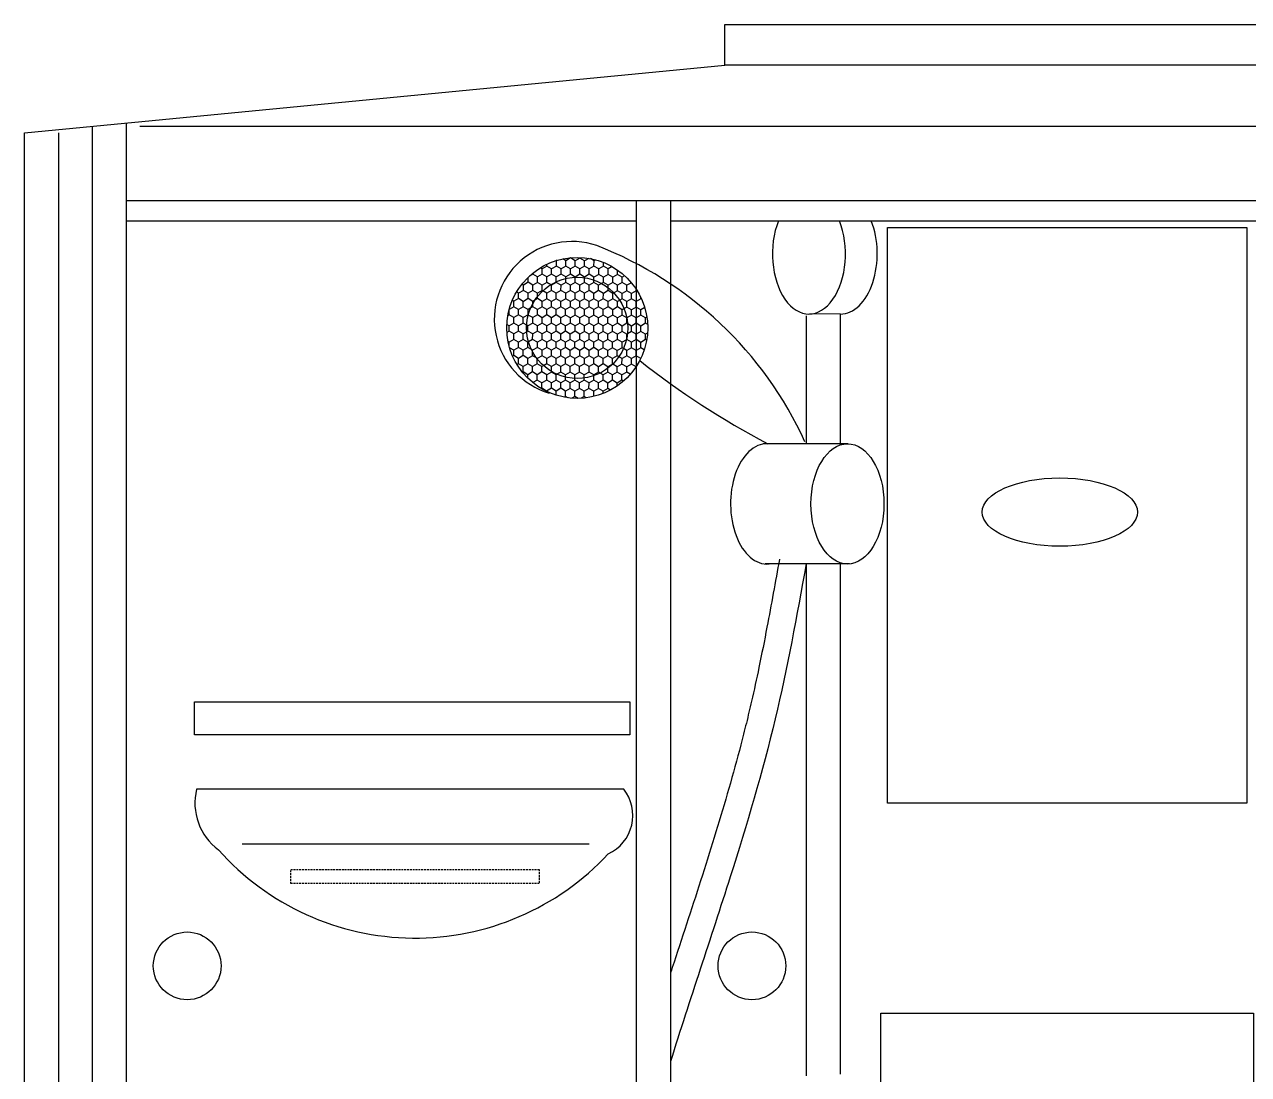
# Model space of a CAD drawing. Header units: inches. Extents: x 242965 to 445791, y 236206 to 423703.
# Drawn here: x 318794 to 319603, y 247491 to 248185 of the extents above; entities that cross this region are included whole.
import ezdxf

# ---------------------------------------------------------------- set-up
doc = ezdxf.new("R2010")
doc.units = ezdxf.units.IN
doc.header["$MEASUREMENT"] = 0
doc.linetypes.add('HIDDEN', pattern=[0.375, 0.25, -0.125])
doc.layers.add('HATCH', color=8, linetype='Continuous')
doc.layers.add('wc', color=144, linetype='Continuous')

# ---------------------------------------------------------------- blocks, each defined once
blk = doc.blocks.new('402')
at = {"layer": 'HATCH', "linetype": 'Continuous'}
blk.add_lwpolyline([(230.87, 2239.74), (230.87, 2208.38), (716.37, 2164.85), (716.37, 67.19), (684.99, 49.27), (684.99, 0), (-684.99, 0), (-684.99, 2168.07), (-221.91, 2212.86), (-221.91, 2239.74)], close=True, dxfattribs=at)
at = {"layer": 'wc', "color": 7, "linetype": 'ByBlock'}
blk.add_lwpolyline([(230.87, 2239.74), (230.87, 2208.38), (716.37, 2164.85), (716.37, 67.19), (684.99, 49.27), (684.99, 0), (-684.99, 0), (-684.99, 2168.07), (-221.91, 2212.86), (-221.91, 2239.74)], close=True, dxfattribs=at)
at = {"layer": 'wc', "linetype": 'ByBlock'}
for points in [[(230.87, 2212.86), (-221.91, 2212.86), (-221.91, 2239.74), (230.87, 2239.74)], [(716.37, 2065.04), (716.37, 67.19), (684.99, 49.27), (684.99, 0), (-684.99, 0), (-684.99, 2168.07), (-221.91, 2212.86)], [(-608.78, 2172.55), (626.22, 2172.55)], [(-662.58, 2168.07), (-662.58, 8.96)], [(-617.75, 2123.27), (613.27, 2123.27)], [(-280.18, 542.05), (-280.18, 2123.27), (-257.77, 2123.27), (-257.77, 542.05)], [(-145.42, 2048.24), (-165.61, 2048.25)], [(-145.7, 2048.24), (-145.7, 1962.42)], [(-168.11, 2047.12), (-168.11, 1962.42)], [(-140.34, 1962.42), (-196.63, 1962.42)], [(-139.47, 1882.93), (-195.24, 1882.93)], [(-168.11, 1882.93), (-168.11, 1544.43)], [(-145.7, 1882.93), (-145.7, 1545.42)], [(-118.8, 830.74), (-118.8, 1585.74), (127.76, 1585.74), (127.76, 830.74)]]:
    blk.add_lwpolyline(points, dxfattribs=at)
at = {"layer": 'wc'}
for points in [[(-640.16, 2172.55), (-640.16, 179.18)], [(-617.75, 2174.07), (-617.75, 215.02)], [(-617.75, 2109.84), (-280.18, 2109.84)], [(-257.77, 2109.84), (262.25, 2109.84)], [(-339.51, 2079.94), (-339.5, 2081.14)], [(-333.27, 2083.52), (-333.34, 2083.55)], [(-333.28, 2079.92), (-333.27, 2083.52)], [(-333.06, 2083.64), (-333.27, 2083.52)], [(-327.05, 2083.5), (-329.06, 2084.67)], [(-327.06, 2079.91), (-327.05, 2083.5)], [(-323.94, 2085.29), (-327.05, 2083.5)], [(-323.94, 2085.29), (-323.94, 2085.45)], [(-320.83, 2083.49), (-323.94, 2085.29)], [(-320.84, 2079.89), (-320.83, 2083.49)], [(-317.71, 2085.28), (-320.83, 2083.49)], [(-317.71, 2085.28), (-317.71, 2085.63)], [(-314.61, 2083.47), (-317.71, 2085.28)], [(-311.87, 2085.04), (-314.61, 2083.47)], [(-314.61, 2079.88), (-314.61, 2083.47)], [(-308.38, 2083.46), (-310.78, 2084.85)], [(-308.39, 2079.87), (-308.38, 2083.46)], [(-307.33, 2084.06), (-308.38, 2083.46)], [(-302.17, 2079.85), (-302.16, 2082.34)], [(-351.98, 2069.19), (-351.97, 2072.46)], [(-348.85, 2074.57), (-351.12, 2073.27)], [(-348.85, 2074.57), (-348.85, 2075.23)], [(-345.74, 2072.77), (-348.85, 2074.57)], [(-345.75, 2069.17), (-345.74, 2072.77)], [(-342.63, 2074.55), (-345.74, 2072.77)], [(-342.62, 2078.15), (-343.78, 2078.82)], [(-342.63, 2074.55), (-342.62, 2078.15)], [(-339.52, 2072.75), (-342.63, 2074.55)], [(-339.51, 2079.94), (-342.62, 2078.15)], [(-339.53, 2069.16), (-339.52, 2072.75)], [(-336.41, 2074.54), (-339.52, 2072.75)], [(-336.4, 2078.13), (-339.51, 2079.94)], [(-336.41, 2074.54), (-336.4, 2078.13)], [(-333.3, 2072.74), (-336.41, 2074.54)], [(-333.28, 2079.92), (-336.4, 2078.13)], [(-333.31, 2069.54), (-333.3, 2072.74)], [(-330.18, 2074.53), (-333.3, 2072.74)], [(-330.18, 2078.12), (-333.28, 2079.92)], [(-330.18, 2074.53), (-330.18, 2078.12)], [(-327.08, 2072.72), (-330.18, 2074.53)], [(-327.06, 2079.91), (-330.17, 2078.12)], [(-323.96, 2074.51), (-327.08, 2072.72)], [(-327.08, 2071.66), (-327.08, 2072.72)], [(-323.95, 2078.11), (-327.06, 2079.91)], [(-323.96, 2074.51), (-323.95, 2078.11)], [(-320.85, 2072.71), (-323.96, 2074.51)], [(-320.84, 2079.89), (-323.95, 2078.11)], [(-320.86, 2069.12), (-320.85, 2072.51)], [(-317.74, 2074.5), (-320.85, 2072.71)], [(-320.85, 2072.51), (-320.85, 2072.71)], [(-317.73, 2078.09), (-320.84, 2079.89)], [(-317.74, 2074.5), (-317.73, 2078.09)], [(-314.63, 2072.7), (-317.74, 2074.5)], [(-314.61, 2079.88), (-317.73, 2078.09)], [(-314.64, 2069.1), (-314.63, 2072.19)], [(-311.51, 2074.48), (-314.63, 2072.7)], [(-314.63, 2072.19), (-314.63, 2072.7)], [(-311.51, 2078.08), (-314.61, 2079.88)], [(-311.52, 2074.48), (-311.51, 2078.08)], [(-308.39, 2079.87), (-311.51, 2078.08)], [(-308.41, 2072.68), (-311.52, 2074.48)], [(-305.29, 2074.47), (-308.41, 2072.68)], [(-308.41, 2070.66), (-308.41, 2072.68)], [(-305.28, 2078.06), (-308.39, 2079.87)], [(-305.29, 2074.47), (-305.28, 2078.06)], [(-302.18, 2072.67), (-305.29, 2074.47)], [(-302.17, 2079.85), (-305.28, 2078.06)], [(-302.19, 2069.07), (-302.18, 2072.67)], [(-299.07, 2074.46), (-302.18, 2072.67)], [(-299.06, 2078.05), (-302.17, 2079.85)], [(-299.07, 2074.46), (-299.06, 2078.05)], [(-295.96, 2072.65), (-299.07, 2074.46)], [(-296.41, 2079.57), (-299.06, 2078.05)], [(-295.97, 2069.06), (-295.96, 2072.65)], [(-292.85, 2074.44), (-295.96, 2072.65)], [(-292.85, 2074.44), (-292.84, 2077.32)], [(-289.74, 2072.64), (-292.85, 2074.44)], [(-289.75, 2069.05), (-289.74, 2072.64)], [(-288.13, 2073.57), (-289.74, 2072.64)], [(-355.09, 2067.4), (-356.04, 2067.95)], [(-355.1, 2063.8), (-355.09, 2067.4)], [(-351.98, 2069.19), (-355.09, 2067.4)], [(-348.87, 2067.38), (-351.98, 2069.19)], [(-348.88, 2063.79), (-348.87, 2067.38)], [(-345.75, 2069.17), (-348.87, 2067.38)], [(-342.65, 2067.37), (-345.75, 2069.17)], [(-342.65, 2063.78), (-342.65, 2067.37)], [(-339.53, 2069.16), (-342.64, 2067.37)], [(-336.9, 2067.63), (-339.53, 2069.16)], [(-336.42, 2067.36), (-336.9, 2067.63)], [(-336.43, 2063.76), (-336.42, 2067.36)], [(-333.31, 2069.14), (-336.42, 2067.36)], [(-333.31, 2069.14), (-333.31, 2069.54)], [(-330.2, 2067.34), (-333.31, 2069.14)], [(-330.21, 2063.75), (-330.2, 2067.34)], [(-327.08, 2069.13), (-330.2, 2067.34)], [(-327.08, 2069.13), (-327.08, 2071.66)], [(-323.98, 2067.33), (-327.08, 2069.13)], [(-320.86, 2069.12), (-323.98, 2067.33)], [(-323.98, 2063.73), (-323.98, 2067.33)], [(-317.75, 2067.31), (-320.86, 2069.12)], [(-317.76, 2063.72), (-317.75, 2067.31)], [(-314.64, 2069.1), (-317.75, 2067.31)], [(-311.53, 2067.3), (-314.64, 2069.1)], [(-311.54, 2063.71), (-311.53, 2067.3)], [(-308.42, 2069.09), (-311.53, 2067.3)], [(-308.42, 2069.09), (-308.41, 2070.66)], [(-305.31, 2067.28), (-308.42, 2069.09)], [(-305.32, 2063.69), (-305.31, 2067.29)], [(-303.35, 2068.41), (-305.31, 2067.29)], [(-302.19, 2069.07), (-303.35, 2068.41)], [(-299.09, 2067.27), (-302.19, 2069.07)], [(-295.97, 2069.06), (-299.09, 2067.27)], [(-299.09, 2065.63), (-299.09, 2067.27)], [(-299.09, 2063.68), (-299.09, 2065.63)], [(-292.86, 2067.26), (-295.97, 2069.06)], [(-292.87, 2063.66), (-292.86, 2067.26)], [(-289.75, 2069.05), (-292.86, 2067.26)], [(-286.64, 2067.24), (-289.75, 2069.05)], [(-286.65, 2063.65), (-286.64, 2067.24)], [(-283.69, 2068.94), (-286.64, 2067.24)], [(-280.43, 2063.64), (-280.42, 2064.53)], [(-361.34, 2056.63), (-362.38, 2057.24)], [(-361.35, 2053.04), (-361.34, 2056.63)], [(-358.22, 2058.42), (-361.34, 2056.63)], [(-358.21, 2062.02), (-359.57, 2062.8)], [(-358.22, 2058.42), (-358.21, 2062.02)], [(-355.12, 2056.62), (-358.22, 2058.42)], [(-355.1, 2063.8), (-358.21, 2062.02)], [(-355.12, 2053.03), (-355.12, 2056.62)], [(-352, 2058.41), (-355.11, 2056.62)], [(-351.99, 2062), (-355.1, 2063.8)], [(-352, 2058.41), (-351.99, 2062)], [(-348.89, 2056.61), (-352, 2058.41)], [(-348.88, 2063.79), (-351.99, 2062)], [(-348.9, 2055.01), (-348.89, 2056.61)], [(-347.44, 2057.44), (-348.89, 2056.61)], [(-345.77, 2061.99), (-348.88, 2063.79)], [(-345.78, 2058.39), (-347.44, 2057.44)], [(-345.78, 2058.39), (-345.77, 2059.76)], [(-342.67, 2056.59), (-345.78, 2058.39)], [(-342.65, 2063.78), (-345.77, 2061.99)], [(-345.77, 2059.76), (-345.77, 2061.99)], [(-342.68, 2053), (-342.67, 2056.59)], [(-339.55, 2058.38), (-342.67, 2056.59)], [(-342.28, 2063.56), (-342.65, 2063.78)], [(-339.55, 2061.97), (-342.28, 2063.56)], [(-336.43, 2063.76), (-339.55, 2061.97)], [(-339.55, 2058.38), (-339.55, 2061.97)], [(-336.45, 2056.58), (-339.55, 2058.38)], [(-333.33, 2058.37), (-336.45, 2056.58)], [(-336.45, 2052.98), (-336.45, 2056.58)], [(-333.32, 2061.96), (-336.43, 2063.76)], [(-333.33, 2058.37), (-333.32, 2061.96)], [(-330.22, 2056.56), (-333.33, 2058.37)], [(-330.21, 2063.75), (-333.32, 2061.96)], [(-330.23, 2052.97), (-330.22, 2056.56)], [(-327.11, 2058.35), (-330.22, 2056.56)], [(-327.1, 2061.95), (-330.21, 2063.75)], [(-327.11, 2058.35), (-327.1, 2061.95)], [(-324, 2056.55), (-327.11, 2058.35)], [(-323.98, 2063.73), (-327.1, 2061.95)], [(-324.01, 2052.96), (-324, 2056.55)], [(-320.89, 2058.34), (-324, 2056.55)], [(-320.88, 2061.93), (-323.98, 2063.73)], [(-320.89, 2058.34), (-320.88, 2061.93)], [(-317.78, 2056.53), (-320.89, 2058.34)], [(-317.76, 2063.72), (-320.88, 2061.93)], [(-317.79, 2052.94), (-317.78, 2056.54)], [(-314.66, 2058.32), (-317.78, 2056.54)], [(-314.65, 2061.92), (-317.76, 2063.72)], [(-314.66, 2058.32), (-314.65, 2061.92)], [(-311.56, 2056.52), (-314.66, 2058.32)], [(-311.54, 2063.71), (-314.65, 2061.92)], [(-308.44, 2058.31), (-311.56, 2056.52)], [(-311.56, 2052.93), (-311.56, 2056.52)], [(-308.43, 2061.9), (-311.54, 2063.71)], [(-308.44, 2058.31), (-308.43, 2061.9)], [(-305.33, 2056.51), (-308.44, 2058.31)], [(-305.32, 2063.69), (-308.43, 2061.9)], [(-305.34, 2052.91), (-305.33, 2056.51)], [(-302.22, 2058.3), (-305.33, 2056.51)], [(-302.21, 2061.89), (-305.32, 2063.69)], [(-302.22, 2058.3), (-302.21, 2061.89)], [(-299.11, 2056.49), (-302.22, 2058.3)], [(-299.09, 2063.68), (-302.21, 2061.89)], [(-299.12, 2052.9), (-299.11, 2056.49)], [(-295.99, 2058.28), (-299.11, 2056.49)], [(-295.99, 2061.87), (-299.09, 2063.68)], [(-295.32, 2062.26), (-295.99, 2061.87)], [(-295.99, 2058.28), (-295.99, 2061.87)], [(-292.89, 2056.48), (-295.99, 2058.28)], [(-292.87, 2063.66), (-295.32, 2062.26)], [(-292.9, 2052.89), (-292.89, 2056.48)], [(-291.4, 2057.33), (-292.89, 2056.48)], [(-289.76, 2061.86), (-292.87, 2063.66)], [(-289.77, 2058.27), (-291.4, 2057.33)], [(-289.77, 2058.27), (-289.76, 2061.86)], [(-286.66, 2056.46), (-289.77, 2058.27)], [(-286.65, 2063.65), (-289.76, 2061.86)], [(-286.67, 2052.87), (-286.66, 2056.46)], [(-283.55, 2058.25), (-286.66, 2056.46)], [(-283.54, 2061.85), (-286.65, 2063.65)], [(-283.55, 2058.25), (-283.54, 2061.85)], [(-280.44, 2056.45), (-283.55, 2058.25)], [(-280.43, 2063.64), (-283.54, 2061.85)], [(-280.45, 2052.86), (-280.44, 2056.45)], [(-277.33, 2058.24), (-280.44, 2056.45)], [(-279.54, 2063.12), (-280.43, 2063.64)], [(-277.33, 2058.24), (-277.32, 2059)], [(-276.85, 2057.96), (-277.33, 2058.24)], [(-364.47, 2047.66), (-364.46, 2051.21)], [(-361.35, 2053.04), (-364.45, 2051.26)], [(-358.24, 2051.24), (-361.35, 2053.04)], [(-358.25, 2047.64), (-358.24, 2051.24)], [(-355.12, 2053.03), (-358.24, 2051.24)], [(-352.02, 2051.22), (-355.12, 2053.03)], [(-350.23, 2052.25), (-352.02, 2051.22)], [(-352.02, 2047.63), (-352.02, 2051.22)], [(-348.9, 2053.01), (-350.23, 2052.25)], [(-348.9, 2053.01), (-348.9, 2055.01)], [(-345.79, 2051.21), (-348.9, 2053.01)], [(-345.8, 2047.62), (-345.79, 2051.21)], [(-342.68, 2053), (-345.79, 2051.21)], [(-339.57, 2051.19), (-342.68, 2053)], [(-339.58, 2047.6), (-339.57, 2051.2)], [(-336.45, 2052.98), (-339.57, 2051.2)], [(-333.35, 2051.18), (-336.45, 2052.98)], [(-333.36, 2047.59), (-333.35, 2051.18)], [(-330.23, 2052.97), (-333.35, 2051.18)], [(-327.12, 2051.17), (-330.23, 2052.97)], [(-327.13, 2047.57), (-327.12, 2051.17)], [(-324.01, 2052.96), (-327.12, 2051.17)], [(-320.9, 2051.15), (-324.01, 2052.96)], [(-320.91, 2047.56), (-320.9, 2051.15)], [(-317.79, 2052.94), (-320.9, 2051.15)], [(-314.68, 2051.14), (-317.79, 2052.94)], [(-314.69, 2047.55), (-314.68, 2051.14)], [(-311.56, 2052.93), (-314.68, 2051.14)], [(-308.46, 2051.12), (-311.56, 2052.93)], [(-305.34, 2052.91), (-308.46, 2051.12)], [(-308.46, 2047.53), (-308.46, 2051.12)], [(-302.23, 2051.11), (-305.34, 2052.91)], [(-302.24, 2047.52), (-302.23, 2051.11)], [(-299.12, 2052.9), (-302.23, 2051.11)], [(-296.01, 2051.1), (-299.12, 2052.9)], [(-296.02, 2047.5), (-296.01, 2051.1)], [(-292.9, 2052.89), (-296.01, 2051.1)], [(-289.79, 2051.08), (-292.9, 2052.89)], [(-289.8, 2047.49), (-289.79, 2051.08)], [(-288.5, 2051.82), (-289.79, 2051.08)], [(-286.67, 2052.87), (-288.5, 2051.82)], [(-283.57, 2051.07), (-286.67, 2052.87)], [(-283.57, 2047.48), (-283.57, 2051.07)], [(-280.45, 2052.86), (-283.56, 2051.07)], [(-277.34, 2051.05), (-280.45, 2052.86)], [(-277.35, 2047.46), (-277.34, 2051.05)], [(-274.82, 2052.5), (-277.34, 2051.05)], [(-364.49, 2040.47), (-366.02, 2041.36)], [(-364.47, 2047.66), (-365.37, 2047.14)], [(-361.37, 2042.26), (-364.49, 2040.47)], [(-364.49, 2036.88), (-364.49, 2040.47)], [(-361.36, 2045.86), (-364.47, 2047.66)], [(-361.37, 2042.26), (-361.36, 2045.86)], [(-358.26, 2040.46), (-361.37, 2042.26)], [(-358.25, 2047.64), (-361.36, 2045.86)], [(-358.27, 2036.87), (-358.26, 2040.46)], [(-355.15, 2042.25), (-358.26, 2040.46)], [(-355.14, 2045.84), (-358.25, 2047.64)], [(-355.15, 2042.25), (-355.14, 2045.84)], [(-352.89, 2040.94), (-355.15, 2042.25)], [(-352.02, 2047.63), (-355.14, 2045.84)], [(-352.04, 2040.44), (-352.89, 2040.94)], [(-352.05, 2036.85), (-352.04, 2040.45)], [(-348.92, 2042.23), (-352.04, 2040.45)], [(-351.85, 2047.53), (-352.02, 2047.63)], [(-348.92, 2045.83), (-351.85, 2047.53)], [(-345.8, 2047.62), (-348.92, 2045.83)], [(-348.92, 2042.23), (-348.92, 2045.83)], [(-345.82, 2040.43), (-348.92, 2042.23)], [(-345.83, 2036.84), (-345.82, 2040.43)], [(-342.7, 2042.22), (-345.82, 2040.43)], [(-342.69, 2045.81), (-345.8, 2047.62)], [(-342.7, 2042.22), (-342.69, 2045.81)], [(-339.59, 2040.42), (-342.7, 2042.22)], [(-339.58, 2047.6), (-342.69, 2045.81)], [(-339.6, 2036.82), (-339.59, 2040.42)], [(-336.48, 2042.21), (-339.59, 2040.42)], [(-336.47, 2045.8), (-339.58, 2047.6)], [(-336.48, 2042.21), (-336.47, 2045.8)], [(-333.37, 2040.4), (-336.48, 2042.21)], [(-333.36, 2047.59), (-336.47, 2045.8)], [(-333.38, 2036.81), (-333.37, 2040.4)], [(-330.26, 2042.19), (-333.37, 2040.4)], [(-330.25, 2045.78), (-333.36, 2047.59)], [(-330.26, 2042.19), (-330.25, 2045.78)], [(-327.15, 2040.39), (-330.26, 2042.19)], [(-327.13, 2047.57), (-330.25, 2045.78)], [(-327.16, 2036.8), (-327.15, 2040.39)], [(-324.03, 2042.18), (-327.15, 2040.39)], [(-324.03, 2045.77), (-327.13, 2047.57)], [(-320.91, 2047.56), (-324.03, 2045.77)], [(-324.03, 2042.18), (-324.03, 2045.77)], [(-320.93, 2040.37), (-324.03, 2042.18)], [(-317.81, 2042.16), (-320.93, 2040.37)], [(-320.93, 2036.78), (-320.93, 2040.37)], [(-317.8, 2045.76), (-320.91, 2047.56)], [(-317.81, 2042.16), (-317.8, 2045.76)], [(-314.7, 2040.36), (-317.81, 2042.16)], [(-314.69, 2047.55), (-317.8, 2045.76)], [(-314.71, 2036.77), (-314.7, 2040.36)], [(-311.59, 2042.15), (-314.7, 2040.36)], [(-311.58, 2045.74), (-314.69, 2047.55)], [(-311.59, 2042.15), (-311.58, 2045.74)], [(-308.48, 2040.35), (-311.59, 2042.15)], [(-308.46, 2047.53), (-311.58, 2045.74)], [(-308.49, 2036.75), (-308.48, 2040.35)], [(-305.37, 2042.14), (-308.48, 2040.35)], [(-305.36, 2045.73), (-308.46, 2047.53)], [(-305.37, 2042.14), (-305.36, 2045.73)], [(-302.26, 2040.33), (-305.37, 2042.14)], [(-302.24, 2047.52), (-305.36, 2045.73)], [(-302.27, 2036.74), (-302.26, 2040.33)], [(-299.14, 2042.12), (-302.26, 2040.33)], [(-299.13, 2045.71), (-302.24, 2047.52)], [(-299.14, 2042.12), (-299.13, 2045.71)], [(-296.04, 2040.32), (-299.14, 2042.12)], [(-296.02, 2047.5), (-299.13, 2045.71)], [(-296.04, 2036.73), (-296.04, 2040.32)], [(-292.92, 2042.11), (-296.03, 2040.32)], [(-292.91, 2045.7), (-296.02, 2047.5)], [(-292.92, 2042.11), (-292.91, 2045.7)], [(-289.81, 2040.3), (-292.92, 2042.11)], [(-289.8, 2047.49), (-292.91, 2045.7)], [(-289.82, 2036.71), (-289.81, 2040.3)], [(-286.7, 2042.09), (-289.81, 2040.3)], [(-286.69, 2045.69), (-289.8, 2047.49)], [(-286.7, 2042.09), (-286.69, 2045.69)], [(-286.08, 2041.74), (-286.7, 2042.09)], [(-286.64, 2045.71), (-286.69, 2045.69)], [(-283.57, 2047.48), (-286.64, 2045.71)], [(-283.59, 2040.29), (-286.08, 2041.74)], [(-283.6, 2036.7), (-283.59, 2040.29)], [(-280.47, 2042.08), (-283.59, 2040.29)], [(-280.47, 2045.67), (-283.57, 2047.48)], [(-277.35, 2047.46), (-280.47, 2045.67)], [(-280.47, 2042.08), (-280.47, 2045.67)], [(-277.37, 2040.28), (-280.47, 2042.08)], [(-274.25, 2042.07), (-277.37, 2040.28)], [(-277.37, 2036.68), (-277.37, 2040.28)], [(-274.24, 2045.66), (-277.35, 2047.46)], [(-274.25, 2042.07), (-274.24, 2045.66)], [(-272.89, 2041.28), (-274.25, 2042.07)], [(-273.39, 2046.15), (-274.24, 2045.66)], [(-364.49, 2036.88), (-365.98, 2036.03)], [(-361.39, 2035.08), (-364.49, 2036.88)], [(-358.27, 2036.87), (-361.39, 2035.08)], [(-361.39, 2031.48), (-361.39, 2035.08)], [(-355.16, 2035.06), (-358.27, 2036.87)], [(-355.17, 2031.47), (-355.16, 2035.06)], [(-352.84, 2036.4), (-355.16, 2035.06)], [(-352.05, 2036.85), (-352.84, 2036.4)], [(-348.94, 2035.05), (-352.05, 2036.85)], [(-348.95, 2031.46), (-348.94, 2035.05)], [(-345.83, 2036.84), (-348.94, 2035.05)], [(-342.72, 2035.03), (-345.83, 2036.84)], [(-342.73, 2031.44), (-342.72, 2035.03)], [(-339.6, 2036.82), (-342.72, 2035.03)], [(-336.5, 2035.02), (-339.6, 2036.82)], [(-333.38, 2036.81), (-336.5, 2035.02)], [(-336.5, 2031.43), (-336.5, 2035.02)], [(-330.27, 2035.01), (-333.38, 2036.81)], [(-330.28, 2031.41), (-330.27, 2035.01)], [(-327.16, 2036.8), (-330.27, 2035.01)], [(-324.05, 2034.99), (-327.16, 2036.8)], [(-324.06, 2031.4), (-324.05, 2034.99)], [(-320.93, 2036.78), (-324.05, 2034.99)], [(-317.83, 2034.98), (-320.93, 2036.78)], [(-317.84, 2031.39), (-317.83, 2034.98)], [(-314.71, 2036.77), (-317.83, 2034.98)], [(-311.6, 2034.96), (-314.71, 2036.77)], [(-311.61, 2031.37), (-311.6, 2034.96)], [(-308.49, 2036.75), (-311.6, 2034.96)], [(-305.38, 2034.95), (-308.49, 2036.75)], [(-305.39, 2031.36), (-305.38, 2034.95)], [(-302.27, 2036.74), (-305.38, 2034.95)], [(-299.16, 2034.94), (-302.27, 2036.74)], [(-299.17, 2031.34), (-299.16, 2034.94)], [(-296.04, 2036.73), (-299.16, 2034.94)], [(-292.94, 2034.92), (-296.04, 2036.73)], [(-289.82, 2036.71), (-292.94, 2034.92)], [(-292.94, 2031.33), (-292.94, 2034.92)], [(-286.71, 2034.91), (-289.82, 2036.71)], [(-286.72, 2032.01), (-286.71, 2034.91)], [(-286.72, 2031.32), (-286.72, 2032.01)], [(-286.19, 2035.21), (-286.71, 2034.91)], [(-283.6, 2036.7), (-286.19, 2035.21)], [(-280.49, 2034.89), (-283.6, 2036.7)], [(-280.5, 2031.3), (-280.49, 2034.89)], [(-277.37, 2036.68), (-280.49, 2034.89)], [(-274.27, 2034.88), (-277.37, 2036.68)], [(-274.28, 2031.29), (-274.27, 2034.88)], [(-272.97, 2035.63), (-274.27, 2034.88)], [(-364.51, 2029.69), (-365.21, 2030.1)], [(-364.52, 2027.09), (-364.51, 2029.7)], [(-361.39, 2031.48), (-364.51, 2029.7)], [(-361.41, 2024.3), (-364.19, 2025.91)], [(-361.42, 2020.71), (-361.41, 2024.3)], [(-358.3, 2026.09), (-361.41, 2024.3)], [(-358.29, 2029.68), (-361.39, 2031.48)], [(-358.3, 2026.09), (-358.29, 2029.68)], [(-355.19, 2024.28), (-358.3, 2026.09)], [(-355.17, 2031.47), (-358.29, 2029.68)], [(-355.2, 2020.69), (-355.19, 2024.28)], [(-352.07, 2026.07), (-355.19, 2024.28)], [(-352.06, 2029.67), (-355.17, 2031.47)], [(-352.07, 2026.07), (-352.06, 2029.67)], [(-349.72, 2024.71), (-352.07, 2026.07)], [(-351.67, 2029.89), (-352.06, 2029.67)], [(-348.95, 2031.46), (-351.67, 2029.89)], [(-348.97, 2024.27), (-349.72, 2024.71)], [(-345.85, 2026.06), (-348.97, 2024.27)], [(-348.97, 2023.22), (-348.97, 2024.27)], [(-345.84, 2029.65), (-348.95, 2031.46)], [(-345.85, 2026.06), (-345.84, 2029.65)], [(-342.74, 2024.26), (-345.85, 2026.06)], [(-342.73, 2031.44), (-345.84, 2029.65)], [(-342.75, 2020.66), (-342.74, 2024.26)], [(-339.63, 2026.05), (-342.74, 2024.26)], [(-339.62, 2029.64), (-342.73, 2031.44)], [(-339.63, 2026.05), (-339.62, 2029.64)], [(-336.52, 2024.24), (-339.63, 2026.05)], [(-336.5, 2031.43), (-339.62, 2029.64)], [(-336.53, 2020.65), (-336.52, 2024.24)], [(-333.4, 2026.03), (-336.52, 2024.24)], [(-333.4, 2029.62), (-336.5, 2031.43)], [(-330.28, 2031.41), (-333.4, 2029.62)], [(-333.4, 2026.03), (-333.4, 2029.62)], [(-330.3, 2024.23), (-333.4, 2026.03)], [(-330.31, 2020.64), (-330.3, 2024.23)], [(-327.18, 2026.02), (-330.3, 2024.23)], [(-327.17, 2029.61), (-330.28, 2031.41)], [(-327.18, 2026.02), (-327.17, 2029.61)], [(-324.07, 2024.21), (-327.18, 2026.02)], [(-324.06, 2031.4), (-327.17, 2029.61)], [(-324.08, 2020.62), (-324.07, 2024.21)], [(-320.96, 2026), (-324.07, 2024.21)], [(-320.95, 2029.6), (-324.06, 2031.4)], [(-320.96, 2026), (-320.95, 2029.6)], [(-317.85, 2024.2), (-320.96, 2026)], [(-317.83, 2031.39), (-320.95, 2029.6)], [(-317.86, 2020.61), (-317.85, 2024.2)], [(-314.74, 2025.99), (-317.85, 2024.2)], [(-314.73, 2029.58), (-317.84, 2031.39)], [(-314.74, 2025.99), (-314.73, 2029.58)], [(-311.63, 2024.19), (-314.74, 2025.99)], [(-311.61, 2031.37), (-314.73, 2029.58)], [(-311.64, 2020.59), (-311.63, 2024.19)], [(-308.51, 2025.98), (-311.63, 2024.19)], [(-308.51, 2029.57), (-311.61, 2031.37)], [(-308.51, 2025.98), (-308.51, 2029.57)], [(-305.41, 2024.17), (-308.51, 2025.98)], [(-305.39, 2031.36), (-308.5, 2029.57)], [(-302.29, 2025.96), (-305.41, 2024.17)], [(-305.41, 2020.58), (-305.41, 2024.17)], [(-302.28, 2029.55), (-305.39, 2031.36)], [(-302.29, 2025.96), (-302.28, 2029.55)], [(-299.18, 2024.16), (-302.29, 2025.96)], [(-299.17, 2031.34), (-302.28, 2029.55)], [(-299.19, 2020.57), (-299.18, 2024.16)], [(-296.07, 2025.95), (-299.18, 2024.16)], [(-296.06, 2029.54), (-299.17, 2031.34)], [(-296.07, 2025.95), (-296.06, 2029.54)], [(-292.96, 2024.14), (-296.07, 2025.95)], [(-292.94, 2031.33), (-296.06, 2029.54)], [(-292.97, 2020.55), (-292.96, 2024.14)], [(-289.84, 2025.93), (-292.96, 2024.14)], [(-289.84, 2029.53), (-292.94, 2031.33)], [(-286.9, 2031.21), (-289.84, 2029.53)], [(-289.84, 2025.93), (-289.84, 2029.53)], [(-288.89, 2025.38), (-289.84, 2025.93)], [(-286.74, 2024.13), (-288.89, 2025.38)], [(-286.72, 2031.32), (-286.9, 2031.21)], [(-286.75, 2020.54), (-286.74, 2024.13)], [(-283.62, 2025.92), (-286.74, 2024.13)], [(-283.61, 2029.51), (-286.72, 2031.32)], [(-283.62, 2025.92), (-283.61, 2029.51)], [(-280.51, 2024.12), (-283.62, 2025.92)], [(-280.5, 2031.3), (-283.61, 2029.51)], [(-280.52, 2020.52), (-280.51, 2024.12)], [(-277.4, 2025.91), (-280.51, 2024.12)], [(-277.39, 2029.5), (-280.5, 2031.3)], [(-277.4, 2025.91), (-277.39, 2029.5)], [(-275.14, 2024.59), (-277.4, 2025.91)], [(-274.28, 2031.29), (-277.39, 2029.5)], [(-273.56, 2030.87), (-274.28, 2031.29)], [(-361.42, 2020.71), (-362.14, 2020.29)], [(-358.31, 2018.9), (-361.42, 2020.71)], [(-358.32, 2015.31), (-358.31, 2018.9)], [(-355.2, 2020.69), (-358.31, 2018.9)], [(-352.09, 2018.89), (-355.2, 2020.69)], [(-352.1, 2015.3), (-352.09, 2018.89)], [(-348.97, 2020.68), (-352.09, 2018.89)], [(-348.97, 2020.68), (-348.97, 2023.22)], [(-346.43, 2019.2), (-348.97, 2020.68)], [(-345.87, 2018.87), (-346.43, 2019.2)], [(-342.75, 2020.66), (-345.87, 2018.87)], [(-345.87, 2018.46), (-345.87, 2018.87)], [(-345.87, 2015.28), (-345.87, 2018.46)], [(-339.64, 2018.86), (-342.75, 2020.66)], [(-339.65, 2015.27), (-339.64, 2018.86)], [(-336.53, 2020.65), (-339.64, 2018.86)], [(-333.42, 2018.85), (-336.53, 2020.65)], [(-333.43, 2015.25), (-333.42, 2018.85)], [(-330.3, 2020.64), (-333.42, 2018.85)], [(-327.2, 2018.83), (-330.31, 2020.64)], [(-327.21, 2015.24), (-327.2, 2018.83)], [(-324.08, 2020.62), (-327.2, 2018.83)], [(-320.98, 2018.82), (-324.08, 2020.62)], [(-320.98, 2015.23), (-320.98, 2018.82)], [(-317.86, 2020.61), (-320.97, 2018.82)], [(-314.75, 2018.8), (-317.86, 2020.61)], [(-314.76, 2015.21), (-314.75, 2018.8)], [(-311.64, 2020.59), (-314.75, 2018.8)], [(-308.53, 2018.79), (-311.64, 2020.59)], [(-308.54, 2015.2), (-308.53, 2018.79)], [(-305.41, 2020.58), (-308.53, 2018.79)], [(-302.31, 2018.78), (-305.41, 2020.58)], [(-299.19, 2020.57), (-302.31, 2018.78)], [(-302.31, 2015.18), (-302.31, 2018.78)], [(-296.08, 2018.76), (-299.19, 2020.57)], [(-296.09, 2015.17), (-296.08, 2018.76)], [(-292.97, 2020.55), (-296.08, 2018.76)], [(-291.95, 2019.96), (-292.97, 2020.55)], [(-289.86, 2018.75), (-291.95, 2019.96)], [(-289.87, 2015.16), (-289.86, 2018.75)], [(-286.75, 2020.54), (-289.86, 2018.75)], [(-283.64, 2018.73), (-286.75, 2020.54)], [(-283.65, 2015.14), (-283.64, 2018.73)], [(-280.52, 2020.52), (-283.64, 2018.73)], [(-277.49, 2018.76), (-280.52, 2020.52)], [(-358.32, 2015.31), (-359.26, 2014.77)], [(-355.21, 2013.51), (-358.32, 2015.31)], [(-355.22, 2009.91), (-355.65, 2009.67)], [(-355.22, 2009.91), (-355.21, 2013.51)], [(-352.11, 2008.11), (-355.22, 2009.91)], [(-352.1, 2015.3), (-355.21, 2013.51)], [(-352.12, 2005.78), (-352.11, 2008.11)], [(-349, 2009.9), (-352.11, 2008.11)], [(-348.99, 2013.49), (-352.1, 2015.3)], [(-349, 2009.9), (-348.99, 2013.49)], [(-345.89, 2008.1), (-349, 2009.9)], [(-345.87, 2015.28), (-348.99, 2013.49)], [(-345.9, 2004.5), (-345.89, 2008.1)], [(-342.77, 2009.89), (-345.89, 2008.1)], [(-342.77, 2013.48), (-345.87, 2015.28)], [(-342.78, 2009.89), (-342.77, 2013.48)], [(-339.67, 2008.08), (-342.78, 2009.89)], [(-341.75, 2014.06), (-342.77, 2013.48)], [(-339.65, 2015.27), (-341.75, 2014.06)], [(-339.68, 2004.49), (-339.67, 2008.08)], [(-336.55, 2009.87), (-339.67, 2008.08)], [(-336.54, 2013.46), (-339.65, 2015.27)], [(-336.55, 2010.25), (-336.54, 2013.46)], [(-336.55, 2009.87), (-336.55, 2010.25)], [(-333.45, 2008.07), (-336.55, 2009.87)], [(-333.43, 2015.25), (-336.54, 2013.46)], [(-333.45, 2004.48), (-333.45, 2008.07)], [(-332.9, 2008.38), (-333.44, 2008.07)], [(-330.32, 2013.45), (-333.43, 2015.25)], [(-330.33, 2009.86), (-332.9, 2008.38)], [(-330.33, 2009.86), (-330.32, 2013.45)], [(-327.22, 2008.05), (-330.33, 2009.86)], [(-327.21, 2015.24), (-330.32, 2013.45)], [(-327.23, 2006.48), (-327.22, 2008.05)], [(-324.11, 2009.84), (-327.22, 2008.05)], [(-324.1, 2013.44), (-327.21, 2015.24)], [(-324.11, 2009.84), (-324.1, 2013.44)], [(-321, 2008.04), (-324.11, 2009.84)], [(-320.98, 2015.23), (-324.1, 2013.44)], [(-317.88, 2009.83), (-321, 2008.04)], [(-321, 2005.6), (-321, 2008.04)], [(-317.88, 2013.42), (-320.98, 2015.23)], [(-314.76, 2015.21), (-317.88, 2013.42)], [(-317.88, 2009.83), (-317.88, 2013.42)], [(-314.78, 2008.03), (-317.88, 2009.83)], [(-311.66, 2009.82), (-314.78, 2008.03)], [(-314.78, 2005.89), (-314.78, 2008.03)], [(-311.65, 2013.41), (-314.76, 2015.21)], [(-311.66, 2009.82), (-311.65, 2013.41)], [(-308.55, 2008.01), (-311.66, 2009.82)], [(-308.54, 2015.2), (-311.65, 2013.41)], [(-308.56, 2007.39), (-308.55, 2008.01)], [(-305.44, 2009.8), (-308.55, 2008.01)], [(-305.43, 2013.39), (-308.54, 2015.2)], [(-305.44, 2009.8), (-305.43, 2013.39)], [(-304.35, 2009.17), (-305.44, 2009.8)], [(-302.31, 2015.18), (-305.43, 2013.39)], [(-302.33, 2008), (-304.35, 2009.17)], [(-302.34, 2004.41), (-302.33, 2008)], [(-299.22, 2009.79), (-302.33, 2008)], [(-299.21, 2013.38), (-302.31, 2015.18)], [(-299.22, 2009.79), (-299.21, 2012.38)], [(-296.11, 2007.98), (-299.22, 2009.79)], [(-296.09, 2015.17), (-299.21, 2013.38)], [(-299.21, 2012.38), (-299.21, 2013.38)], [(-296.12, 2004.39), (-296.11, 2007.98)], [(-292.99, 2009.77), (-296.11, 2007.98)], [(-296.02, 2015.13), (-296.09, 2015.17)], [(-292.98, 2013.37), (-296.02, 2015.13)], [(-292.99, 2009.77), (-292.98, 2013.37)], [(-289.89, 2007.97), (-292.99, 2009.77)], [(-289.87, 2015.16), (-292.98, 2013.37)], [(-286.77, 2009.76), (-289.89, 2007.97)], [(-289.89, 2004.38), (-289.89, 2007.97)], [(-286.76, 2013.35), (-289.87, 2015.16)], [(-286.77, 2009.76), (-286.76, 2013.35)], [(-284.36, 2008.36), (-286.77, 2009.76)], [(-283.65, 2015.14), (-286.76, 2013.35)], [(-280.56, 2013.35), (-283.65, 2015.14)], [(-345.9, 2004.5), (-348.81, 2002.83)], [(-342.79, 2002.7), (-345.9, 2004.5)], [(-342.8, 1999.11), (-342.79, 2002.7)], [(-339.68, 2004.49), (-342.79, 2002.7)], [(-336.57, 2002.69), (-339.68, 2004.49)], [(-336.58, 1999.09), (-336.57, 2002.69)], [(-333.45, 2004.48), (-336.57, 2002.69)], [(-330.35, 2002.67), (-333.45, 2004.48)], [(-327.23, 2004.46), (-330.35, 2002.67)], [(-330.35, 1999.08), (-330.35, 2002.67)], [(-327.23, 2004.46), (-327.23, 2006.48)], [(-324.12, 2002.66), (-327.23, 2004.46)], [(-324.13, 1999.07), (-324.12, 2002.66)], [(-321.01, 2004.45), (-324.12, 2002.66)], [(-321.01, 2004.45), (-321, 2005.6)], [(-317.9, 2002.64), (-321.01, 2004.45)], [(-317.91, 1999.05), (-317.9, 2002.64)], [(-314.78, 2004.43), (-317.9, 2002.64)], [(-314.78, 2004.43), (-314.78, 2005.89)], [(-311.68, 2002.63), (-314.78, 2004.43)], [(-311.69, 1999.04), (-311.68, 2002.63)], [(-308.56, 2004.42), (-311.68, 2002.63)], [(-308.56, 2004.42), (-308.56, 2007.39)], [(-305.45, 2002.62), (-308.56, 2004.42)], [(-305.46, 1999.02), (-305.45, 2002.62)], [(-302.34, 2004.41), (-305.45, 2002.62)], [(-299.23, 2002.6), (-302.34, 2004.41)], [(-299.24, 1999.01), (-299.23, 2002.6)], [(-296.12, 2004.39), (-299.23, 2002.6)], [(-293.01, 2002.59), (-296.12, 2004.39)], [(-289.89, 2004.38), (-293.01, 2002.59)], [(-293.01, 2000.66), (-293.01, 2002.59)], [(-288.93, 2003.82), (-289.89, 2004.38)], [(-342.8, 1999.11), (-343.16, 1998.9)], [(-339.69, 1997.3), (-342.8, 1999.11)], [(-336.58, 1999.09), (-339.69, 1997.3)], [(-339.69, 1997.05), (-339.69, 1997.3)], [(-333.47, 1997.29), (-336.58, 1999.09)], [(-333.48, 1994.59), (-333.47, 1997.29)], [(-330.35, 1999.08), (-333.47, 1997.29)], [(-327.25, 1997.28), (-330.35, 1999.08)], [(-327.25, 1993.68), (-328.05, 1993.23)], [(-324.13, 1999.07), (-327.25, 1997.28)], [(-327.25, 1993.68), (-327.25, 1997.28)], [(-325.86, 1992.87), (-327.25, 1993.68)], [(-321.02, 1997.26), (-324.13, 1999.07)], [(-321.03, 1993.67), (-322.96, 1992.56)], [(-321.03, 1993.67), (-321.02, 1997.26)], [(-318.9, 1992.43), (-321.03, 1993.67)], [(-317.91, 1999.05), (-321.02, 1997.26)], [(-314.8, 1997.25), (-317.91, 1999.05)], [(-314.81, 1993.66), (-316.81, 1992.51)], [(-314.81, 1993.66), (-314.8, 1997.25)], [(-313.38, 1992.83), (-314.81, 1993.66)], [(-311.69, 1999.04), (-314.8, 1997.25)], [(-308.58, 1997.23), (-311.69, 1999.04)], [(-308.59, 1993.72), (-308.58, 1997.23)], [(-305.46, 1999.02), (-308.58, 1997.23)], [(-302.36, 1997.22), (-305.46, 1999.02)], [(-299.24, 1999.01), (-302.36, 1997.22)], [(-302.36, 1995.68), (-302.36, 1997.22)], [(-297.44, 1997.96), (-299.24, 1999.01)], [(-541.09, 1697.71), (-311.56, 1697.71)]]:
    blk.add_lwpolyline(points, dxfattribs=at)
at = {"layer": 'wc', "linetype": 'ByBlock'}
blk.add_lwpolyline([(123.28, 1724.6), (-114.31, 1724.6), (-114.31, 2105.36), (123.28, 2105.36)], close=True, dxfattribs=at)
at = {"layer": 'wc'}
for points in [[(-168.86, 1963.61, 0.195882), (-306.47, 2093.44), (-306.47, 2093.44, 1.015899), (-338.09, 1995.86)], [(-278.13, 2017.49, 0.046353), (-193.53, 1962.42)]]:
    blk.add_lwpolyline(points, format="xyb", dxfattribs=at)
blk.add_lwpolyline([(-284.67, 1769.83), (-572.56, 1769.83), (-572.56, 1791.79), (-284.67, 1791.79)], close=True, dxfattribs=at)
at = {"layer": 'wc', "linetype": 'ByBlock'}
blk.add_lwpolyline([(-556.73, 1693.82), (-556.73, 1693.82, 0.442338), (-298.97, 1691.14), (-298.97, 1691.14, 0.485441), (-288.75, 1734.01), (-288.75, 1734.01), (-571.2, 1734.01), (-571.2, 1734.01, 0.300801)], format="xyb", close=True, dxfattribs=at)
at = {"layer": 'wc', "linetype": 'HIDDEN', "ltscale": 5}
blk.add_lwpolyline([(-344.56, 1671.47), (-508.91, 1671.47), (-508.91, 1680.86), (-344.56, 1680.86)], close=True, dxfattribs=at)
at = {"layer": 'wc'}
for radius in [46.62, 33.49]:
    blk.add_circle((-319.46, 2039.05), radius, dxfattribs=at)
at = {"layer": 'wc', "linetype": 'ByBlock'}
for centre in [(-577.4, 1617.09), (-203.97, 1617.09)]:
    blk.add_circle(centre, 22.4, dxfattribs=at)
for centre, major_axis, ratio, start_param, end_param in [((-166.24, 2088.01), (0, 39.78), 0.606742, 0.989989, 5.293197), ((-145.23, 2088.01), (0, 39.78), 0.606742, 3.133728, 5.293197), ((-193.95, 1922.65), (0, 39.78), 0.606742, -0.017447, 3.195322), ((-0.34, 1917.21), (51.32, 0), 0.441051, -3.141592653589793, 3.141592653589793)]:
    blk.add_ellipse(centre, major_axis=major_axis, ratio=ratio, start_param=start_param, end_param=end_param, dxfattribs=at)
blk.add_ellipse((-140.76, 1922.65), major_axis=(0, -39.78), ratio=0.606742, dxfattribs=at)
at = {"layer": 'wc'}
for points, knots in [([(-185.7, 1886.11), (-188.43, 1871.05), (-191.14, 1856.05), (-195.72, 1832.18), (-197.49, 1823.24), (-200.9, 1806.9), (-202.52, 1799.48), (-205.32, 1787.27), (-206.46, 1782.45), (-208.83, 1772.83), (-210.05, 1768.02), (-213.81, 1753.61), (-216.45, 1744.01), (-224.7, 1715.25), (-230.62, 1696.11), (-242.85, 1657.84), (-249.15, 1638.7), (-256.22, 1617.13), (-256.99, 1614.76), (-257.77, 1612.4)], [0, 0, 0, 0, 51.33052, 51.33052, 82.227093, 82.227093, 108.115446, 108.115446, 125.056046, 125.056046, 141.996646, 141.996646, 175.877846, 175.877846, 243.640246, 243.640246, 311.402645, 311.402645, 319.749109, 319.749109, 319.749109, 319.749109]), ([(-168.11, 1882.93), (-174.32, 1848.61), (-186.97, 1778.67), (-219.57, 1669.45), (-245.05, 1594.72), (-257.77, 1553.86)], [0, 0, 0, 0, 116.960935, 238.375362, 382.002176, 382.002176, 382.002176, 382.002176])]:
    blk.add_open_spline(points, degree=3, knots=knots, dxfattribs=at)

msp = doc.modelspace()

# ---------------------------------------------------------------- block references
at = {"layer": 'wc'}
msp.add_blockref('402', (319478.802, 245945.664), dxfattribs=at)

doc.saveas('drawing.dxf')
